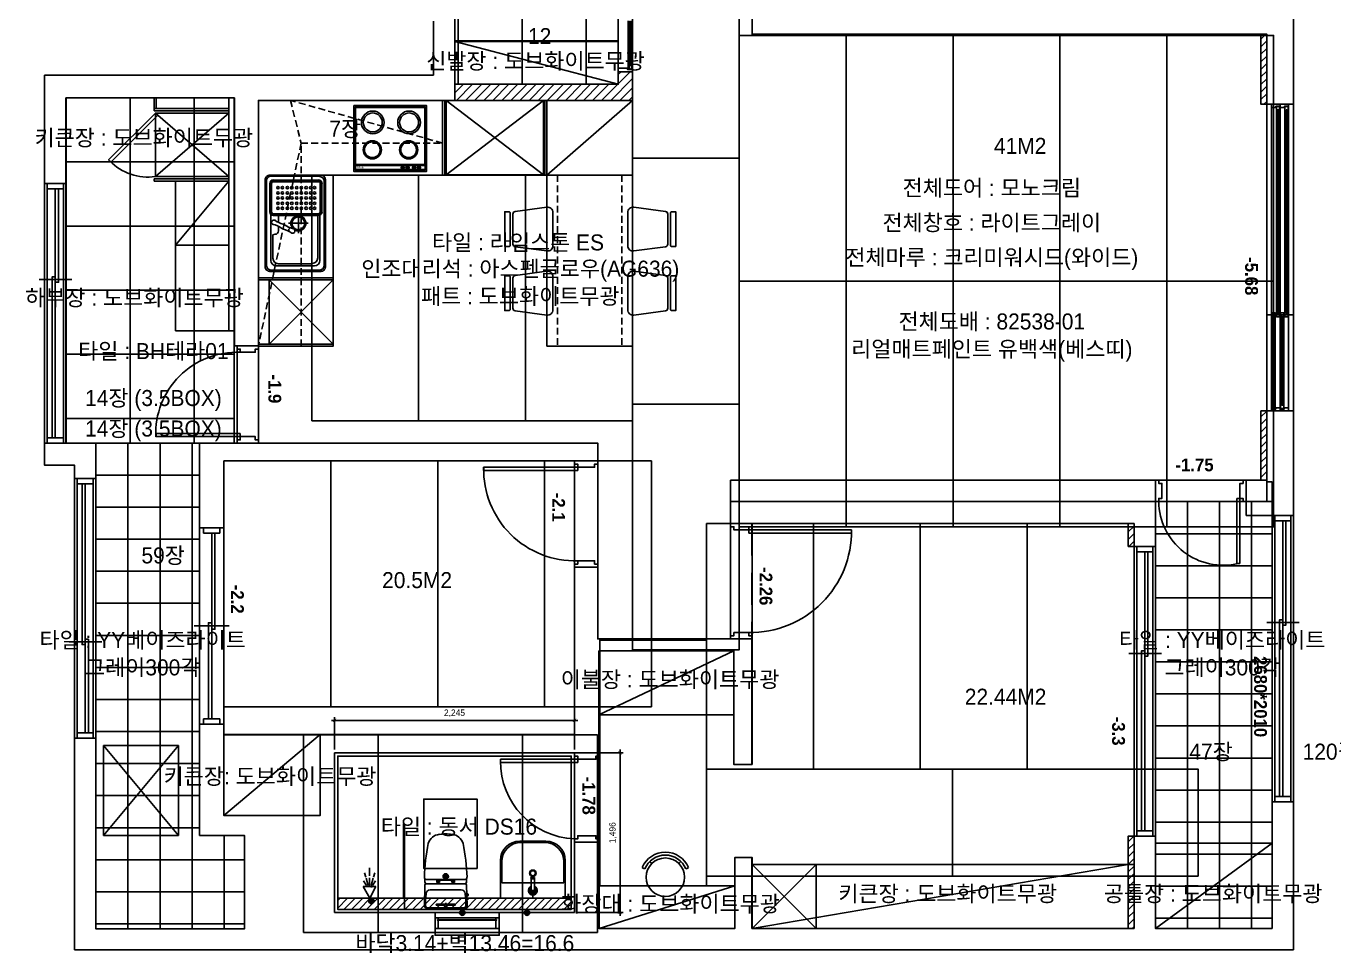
# Model space of a CAD drawing. Header units: millimetres. Extents: x 261942 to 379971, y 117646 to 213875.
# Drawn here: x 316034 to 328270, y 140186 to 148859 of the extents above; entities that cross this region are included whole.
import ezdxf
from ezdxf.enums import TextEntityAlignment as Align

# ---------------------------------------------------------------- set-up
doc = ezdxf.new("R2010")
doc.units = ezdxf.units.MM
doc.header["$LTSCALE"] = 100
doc.header["$PDMODE"] = 3
doc.linetypes.add('HID', pattern=[2.3, 1.5, -0.8])
doc.linetypes.add('HIDDEN', pattern=[9.525, 6.35, -3.175])
doc.layers.get('DEFPOINTS').update_dxf_attribs({"color": 248})
for name, color, linetype in [('0-LINE', 7, 'Continuous'), ('02-WAL', 2, 'Continuous'), ('03-WAL NEW', 3, 'Continuous'), ('04-WIN', 4, 'Continuous'), ('04_FUR', 6, 'Continuous'), ('06-FUR', 6, 'Continuous'), ('07-DIM WAL', 5, 'Continuous'), ('3.기호.계단선', 30, 'Continuous'), ('9.보조선', 5, 'Continuous'), ('BATH', 4, 'Continuous'), ('CO-BATH', 6, 'Continuous'), ('CO-FURB-DN', 9, 'Continuous'), ('FIN', 2, 'Continuous'), ('HL', 6, 'HIDDEN'), ('가구', 5, 'Continuous'), ('도면층4', 4, 'Continuous'), ('도면층5', 5, 'Continuous'), ('도면층8', 8, 'Continuous'), ('욕실설비', 3, 'Continuous')]:
    doc.layers.add(name, color=color, linetype=linetype)
doc.styles.add('DH-TEXT', font='')
doc.styles.add('HY 울릉도 L', font='')
doc.styles.add('넥슨고딕', font='NEXONLv1GothicBold.ttf')
doc.styles.add('코레일둥고', font='Korail_Round_Gothic_Medium.ttf')
doc.styles.get('DH-TEXT').set_extended_font_data('HY울릉도L')
doc.styles.get('HY 울릉도 L').set_extended_font_data('HY울릉도L')
doc.dimstyles.new('30', dxfattribs={"dimscale": 30, "dimtxt": 2, "dimasz": 1, "dimexe": 1, "dimexo": 1, "dimgap": 1, "dimtad": 1, "dimdec": 0, "dimrnd": 0.05, "dimdsep": 46, "dimlunit": 6, "dimtxsty": 'HY 울릉도 L', "dimblk": 'ARCHTICK', "dimcen": 2.5, "dimdle": 1, "dimclrd": 133, "dimclre": 133, "dimclrt": 30, "dimadec": 0, "dimazin": 0, "dimtfac": 1, "dimtdec": 0, "dimtix": 1, "dimtmove": 2, "dimatfit": 3, "dimldrblk": 'ARCHTICK', "dimfxl": 0, "dimlwd": -1, "dimlwe": -1, "dimarcsym": 0})

# ---------------------------------------------------------------- blocks, each defined once
blk = doc.blocks.new('SFFF')
at = {"layer": '03-WAL NEW'}
h = blk.add_hatch(dxfattribs=at)
h.set_pattern_fill('_USER', color=8, scale=50, angle=45, pattern_type=0)
h.set_pattern_definition([(45, (-9.457, -36803), (-35.355339, 35.355339), [])])
h.paths.add_polyline_path([(330972, 148783), (331027, 148783), (331027, 148128), (330972, 148128)])
h.paths.add_polyline_path([(331027, 145258), (330972, 145258), (330972, 144609), (331027, 144609)])
h = blk.add_hatch(dxfattribs=at)
h.set_pattern_fill('_USER', color=8, scale=60, angle=45, pattern_type=0)
h.set_pattern_definition([(45, (183.54, -36458), (-42.426407, 42.426407), [])])
h.paths.add_polyline_path([(323430, 148164), (325091, 148164), (325091, 148432), (324959, 148432), (324959, 148315), (323430, 148315)])
h = blk.add_hatch(dxfattribs=at)
h.set_pattern_fill('_USER', color=8, scale=50, angle=45, pattern_type=0)
h.set_pattern_definition([(45, (0, -36840), (-35.355339, 35.355339), [])])
h.paths.add_polyline_path([(329730, 144204), (329785, 144204), (329785, 143989), (329730, 143989)])
h.paths.add_polyline_path([(329785, 141279), (329730, 141279), (329730, 140414), (329785, 140414)])
h = blk.add_hatch(dxfattribs=at)
h.set_pattern_fill('_USER', color=8, scale=50, angle=45, pattern_type=0)
h.set_pattern_definition([(45, (-1571.457, -18060), (-35.355339, 35.355339), [])])
h.paths.add_polyline_path([(322334, 140592), (322334, 140697), (322959, 140697), (322959, 140592)])
h = blk.add_hatch(dxfattribs=at)
h.set_pattern_fill('_USER', color=8, scale=50, angle=45, pattern_type=0)
h.set_pattern_definition([(45, (-81.457, -18060), (-35.355339, 35.355339), [])])
h.paths.add_polyline_path([(322959, 140592), (322959, 140697), (324519, 140697), (324519, 140592)])
at = {"layer": '0-LINE', "color": 8}
blk.add_line((324958, 149922), (324958, 148432), dxfattribs=at)
at = {"layer": '02-WAL', "color": 8}
for p, q in [((323230, 148401), (323230, 148906)), ((323430, 148906), (323430, 148358)), ((319591, 147387), (319591, 148401)), ((319591, 148401), (323230, 148401)), ((321366, 148188), (319791, 148188)), ((319791, 148188), (319791, 147387)), ((321366, 145867), (321366, 148188)), ((323430, 148164), (321591, 148164)), ((321591, 148164), (321591, 145867)), ((320628, 148046), (321316, 147451)), ((321316, 148046), (320628, 147451)), ((319791, 147387), (319591, 147387)), ((321591, 145867), (321366, 145867)), ((321041, 144957), (320071, 144957)), ((324549, 142228), (324549, 143795)), ((324549, 143795), (324767, 143795)), ((324767, 143795), (324767, 143124)), ((324767, 143124), (326210, 143124)), ((326210, 143124), (326210, 141949)), ((326040, 143014), (324779, 143014)), ((324779, 143014), (324779, 142058)), ((326040, 141949), (326040, 143014)), ((321041, 141285), (321041, 142325)), ((321041, 142325), (321269, 142325)), ((321269, 142325), (321269, 141470)), ((319871, 140214), (319871, 142196)), ((319871, 142196), (320071, 142196)), ((320071, 142196), (320071, 140410)), ((322169, 141470), (322169, 142228)), ((322169, 142228), (324549, 142228)), ((324549, 142058), (322304, 142058)), ((322304, 142058), (322304, 140562)), ((324779, 142058), (324549, 142058)), ((324549, 142058), (324549, 142058)), ((326210, 141949), (326040, 141949)), ((331076, 141598), (331276, 141598)), ((331076, 140414), (331076, 141598)), ((331276, 141598), (331276, 140214)), ((321269, 141470), (322169, 141470)), ((321461, 141285), (321041, 141285)), ((321461, 140410), (321461, 141285)), ((324549, 140562), (324549, 141222)), ((324549, 141222), (324779, 141222)), ((324779, 141222), (324779, 140414)), ((329785, 140414), (329785, 141279)), ((329785, 141279), (329985, 141279)), ((329985, 141279), (329985, 140414)), ((326050, 140414), (326050, 141079)), ((326050, 141079), (326210, 141079)), ((326210, 141079), (326210, 140414)), ((324779, 140603), (324779, 140411)), ((322304, 140562), (323244, 140562)), ((323244, 140562), (323244, 140350)), ((323844, 140350), (323844, 140562)), ((323844, 140562), (324549, 140562)), ((320071, 140410), (321461, 140410)), ((324779, 140414), (326050, 140414)), ((326210, 140414), (329785, 140414)), ((329985, 140414), (331076, 140414)), ((331276, 140214), (319871, 140214))]:
    blk.add_line(p, q, dxfattribs=at)
for points in [[(326211, 148950), (331276, 148950), (331276, 148128), (331027, 148128), (331027, 148783), (326211, 148783), (326211, 148950)], [(321316, 147409), (320816, 147409), (320816, 146809), (321316, 146809), (321316, 147409), (320816, 146809)], [(331027, 145258), (331027, 144409), (331076, 144409), (331076, 144278), (331276, 144278), (331276, 145258), (331027, 145258)], [(319871, 144626), (320071, 144626), (320071, 144957), (319591, 144957), (319591, 144750), (319871, 144750), (319871, 144626)], [(324767, 144790), (321269, 144790), (321269, 144165), (321041, 144165), (321041, 144957), (324767, 144957), (324767, 144790)]]:
    blk.add_lwpolyline(points, dxfattribs=at)
for points in [[(320616, 148088), (320636, 148088), (320636, 148188), (320616, 148188)], [(321366, 148188), (321316, 148188), (321316, 146009), (321366, 146009)], [(321316, 148088), (321316, 148068), (320616, 148068), (320616, 148088)], [(320211, 147587), (320649, 148025), (320628, 148046), (320190, 147608)], [(320628, 148046), (320628, 147451), (321316, 147451), (321316, 148046)], [(320616, 147429), (320616, 147409), (321316, 147409), (321316, 147429)], [(320816, 146009), (321316, 146009), (321316, 146809), (320816, 146809)], [(329985, 144409), (326010, 144409), (326010, 144204), (329785, 144204), (329785, 143989), (329985, 143989)]]:
    blk.add_lwpolyline(points, close=True, dxfattribs=at)
blk.add_arc((320559, 147945), 499, 224.1388, 277.9489, dxfattribs=at)
at = {"layer": '03-WAL NEW', "color": 8}
blk.add_line((324659, 148315), (324659, 149922), dxfattribs=at)
for points in [[(330972, 148783), (331027, 148783), (331027, 148128), (330972, 148128)], [(331027, 145258), (330972, 145258), (330972, 144609), (331027, 144609)], [(330835, 144278), (331076, 144278), (331076, 144593), (331027, 144593), (331027, 144609), (330972, 144609), (330835, 144609)], [(329730, 144204), (329785, 144204), (329785, 143989), (329730, 143989)], [(329785, 141279), (329730, 141279), (329730, 140414), (329785, 140414)]]:
    blk.add_lwpolyline(points, close=True, dxfattribs=at)
for points in [[(323430, 148164), (325091, 148164), (325091, 148432), (324959, 148432), (324959, 148315), (323430, 148315), (323430, 148164)], [(326010, 144409), (326010, 144609), (329985, 144609), (329985, 144249)], [(322334, 140592), (322334, 140697), (322959, 140697), (322959, 140592), (322334, 140592)], [(322959, 140592), (322959, 140697), (324519, 140697), (324519, 140592), (322959, 140592)]]:
    blk.add_lwpolyline(points, dxfattribs=at)
at = {"layer": '04-WIN', "color": 8}
for p, q in [((331071, 145275), (331071, 148098)), ((331116, 146175), (331116, 148069)), ((331146, 146175), (331146, 148069)), ((331151, 145288), (331151, 148110)), ((331151, 145275), (331151, 148098)), ((331196, 146175), (331196, 148069)), ((331226, 146175), (331226, 148069)), ((331231, 145288), (331231, 148110)), ((319616, 147337), (319616, 145007)), ((319766, 147337), (319766, 145007)), ((319541, 146487), (319846, 146487)), ((331035, 146158), (331192, 146158)), ((331076, 145317), (331076, 146140)), ((331106, 145317), (331106, 146140)), ((331115, 146158), (331272, 146158)), ((331156, 145317), (331156, 146140)), ((331186, 145317), (331186, 146140)), ((331112, 145288), (331110, 145288)), ((331192, 145288), (331190, 145288)), ((321421, 145017), (320630, 145017)), ((324579, 144730), (323698, 144730)), ((319896, 144576), (319896, 142246)), ((320046, 144576), (320046, 142246)), ((330775, 144439), (330775, 143830)), ((326180, 144144), (327140, 144144)), ((331101, 144228), (331101, 141648)), ((331251, 144228), (331251, 141648)), ((321039, 144115), (321039, 142375)), ((321269, 144125), (321269, 142365)), ((329810, 143939), (329810, 141329)), ((329960, 143939), (329960, 141329)), ((320989, 143245), (321319, 143245)), ((331026, 143278), (331331, 143278)), ((319821, 143096), (320126, 143096)), ((329735, 142989), (330040, 142989)), ((324579, 141998), (323857, 141998)), ((323857, 141998), (323857, 141968)), ((323274, 140513), (323274, 140499)), ((323274, 140513), (323814, 140513)), ((323274, 140458), (323274, 140489)), ((323244, 140422), (323244, 140413)), ((323274, 140413), (323814, 140413))]:
    blk.add_line(p, q, dxfattribs=at)
for points in [[(331027, 148128), (331276, 148128), (331276, 145258), (331027, 145258)], [(331136, 148069), (331146, 148069), (331146, 148107), (331116, 148107), (331116, 148069), (331126, 148069), (331128, 148075), (331135, 148075)], [(331133, 148073), (331133, 146172), (331129, 146172), (331129, 148073)], [(331216, 148069), (331226, 148069), (331226, 148107), (331196, 148107), (331196, 148069), (331206, 148069), (331208, 148075), (331215, 148075)], [(331213, 148073), (331213, 146172), (331209, 146172), (331209, 148073)], [(319791, 147387), (319591, 147387), (319591, 144957), (319791, 144957)], [(319766, 147387), (319766, 147337), (319616, 147337), (319616, 147387)], [(319691, 146512), (319691, 145007), (319661, 145007), (319661, 146512)], [(331094, 146146), (331096, 146140), (331106, 146140), (331106, 146175), (331076, 146175), (331076, 146140), (331086, 146140), (331088, 146146)], [(331126, 146175), (331116, 146175), (331116, 146140), (331146, 146140), (331146, 146175), (331136, 146175), (331135, 146170), (331128, 146170)], [(331174, 146146), (331176, 146140), (331186, 146140), (331186, 146175), (331156, 146175), (331156, 146140), (331166, 146140), (331168, 146146)], [(331206, 146175), (331196, 146175), (331196, 146140), (331226, 146140), (331226, 146175), (331216, 146175), (331215, 146170), (331208, 146170)], [(331086, 145317), (331076, 145317), (331076, 145279), (331106, 145279), (331106, 145317), (331096, 145317), (331094, 145311), (331088, 145311)], [(331166, 145317), (331156, 145317), (331156, 145279), (331186, 145279), (331186, 145317), (331176, 145317), (331174, 145311), (331168, 145311)], [(319766, 144957), (319766, 145007), (319616, 145007), (319616, 144957)], [(320071, 144626), (319871, 144626), (319871, 142196), (320071, 142196)], [(320046, 144626), (320046, 144576), (319896, 144576), (319896, 144626)], [(319971, 144576), (319971, 143071), (319941, 143071), (319941, 144576)], [(331276, 144278), (331076, 144278), (331076, 141598), (331276, 141598)], [(331251, 144278), (331251, 144228), (331101, 144228), (331101, 144278)], [(321039, 144165), (321269, 144165), (321269, 142325), (321039, 142325)], [(329785, 143989), (329985, 143989), (329985, 141279), (329785, 141279)], [(329960, 143989), (329960, 143939), (329810, 143939), (329810, 143989)], [(331176, 143303), (331176, 141648), (331146, 141648), (331146, 143303)], [(329885, 143014), (329885, 141329), (329855, 141329), (329855, 143014)], [(320046, 142196), (320046, 142246), (319896, 142246), (319896, 142196)], [(331251, 141598), (331251, 141648), (331101, 141648), (331101, 141598)], [(329960, 141279), (329960, 141329), (329810, 141329), (329810, 141279)], [(323244, 140562), (323844, 140562), (323844, 140350), (323244, 140350)]]:
    blk.add_lwpolyline(points, close=True, dxfattribs=at)
for points in [[(331080, 148128), (331071, 148128), (331071, 148098), (331112, 148098), (331112, 148110), (331151, 148110), (331151, 148128), (331142, 148128)], [(331126, 148069), (331127, 148066), (331128, 148066), (331129, 148065)], [(331137, 148069), (331136, 148066), (331135, 148066), (331133, 148065)], [(331160, 148128), (331151, 148128), (331151, 148098), (331192, 148098), (331192, 148110), (331231, 148110), (331231, 148128), (331222, 148128)], [(331206, 148069), (331207, 148066), (331208, 148066), (331209, 148065)], [(331217, 148069), (331216, 148066), (331215, 148066), (331213, 148065)], [(319721, 147337), (319721, 146462), (319691, 146462), (319691, 147337)], [(331085, 146140), (331087, 146138), (331088, 146137), (331089, 146137)], [(331089, 146144), (331089, 145314), (331093, 145314), (331093, 146144), (331089, 146144), (331093, 146144)], [(331097, 146140), (331096, 146138), (331095, 146137), (331093, 146137)], [(331126, 146175), (331127, 146178), (331128, 146179), (331129, 146179)], [(331137, 146175), (331136, 146178), (331135, 146179), (331133, 146179)], [(331165, 146140), (331167, 146138), (331168, 146137), (331169, 146137)], [(331169, 146144), (331169, 145314), (331173, 145314), (331173, 146144), (331169, 146144), (331173, 146144)], [(331177, 146140), (331176, 146138), (331175, 146137), (331173, 146137)], [(331206, 146175), (331207, 146178), (331208, 146179), (331209, 146179)], [(331217, 146175), (331216, 146178), (331215, 146179), (331213, 146179)], [(331142, 145258), (331151, 145258), (331151, 145288), (331110, 145288), (331110, 145275), (331071, 145275), (331071, 145258), (331080, 145258)], [(331085, 145317), (331087, 145320), (331088, 145320), (331089, 145321)], [(331097, 145317), (331096, 145320), (331095, 145320), (331093, 145321)], [(331222, 145258), (331231, 145258), (331231, 145288), (331190, 145288), (331190, 145275), (331151, 145275), (331151, 145258), (331160, 145258)], [(331165, 145317), (331167, 145320), (331168, 145320), (331169, 145321)], [(331177, 145317), (331176, 145320), (331175, 145320), (331173, 145321)], [(321129, 144165), (321079, 144165), (321079, 144115), (321229, 144115), (321229, 144165)], [(331206, 144228), (331206, 143253), (331176, 143253), (331176, 144228)], [(321184, 144115), (321184, 143215), (321154, 143215), (321154, 144115)], [(329915, 143939), (329915, 142964), (329885, 142964), (329885, 143939)], [(321154, 142375), (321154, 143275), (321124, 143275), (321124, 142375)], [(320001, 142246), (320001, 143121), (319971, 143121), (319971, 142246)], [(321104, 142325), (321079, 142325), (321079, 142375), (321229, 142375), (321229, 142325)], [(323244, 140504), (323244, 140513), (323274, 140513), (323274, 140499), (323268, 140497), (323268, 140491), (323274, 140489), (323274, 140413), (323244, 140413)], [(323817, 140496), (323270, 140496), (323270, 140492), (323817, 140492), (323817, 140496), (323817, 140492)], [(323274, 140500), (323276, 140499), (323277, 140498), (323277, 140496)], [(323274, 140488), (323276, 140490), (323277, 140491), (323277, 140492)], [(323814, 140500), (323811, 140499), (323810, 140498), (323810, 140496)], [(323814, 140488), (323811, 140490), (323810, 140491), (323810, 140492)], [(323844, 140422), (323844, 140413), (323814, 140413), (323814, 140489), (323819, 140491), (323819, 140497), (323814, 140499), (323814, 140513), (323844, 140513), (323844, 140504)]]:
    blk.add_lwpolyline(points, dxfattribs=at)
at = {"layer": '04_FUR', "color": 8}
for points in [[(323335, 148164), (323315, 148164), (323315, 147464), (323335, 147464)], [(324271, 148164), (324291, 148164), (324291, 147464), (324271, 147464)]]:
    blk.add_lwpolyline(points, close=True, dxfattribs=at)
at = {"layer": '06-FUR', "color": 8}
for p, q in [((323347, 147467), (324259, 148164)), ((323347, 148164), (324259, 147467)), ((324291, 147464), (325091, 148164)), ((324291, 147464), (325091, 147464)), ((321591, 146504), (322291, 146504)), ((321591, 146484), (322291, 146484)), ((321691, 145884), (322291, 146484)), ((321691, 146484), (322291, 145884)), ((321591, 145884), (322291, 145884)), ((326039, 143014), (324778, 142414)), ((320142, 142125), (320842, 141285)), ((320142, 141285), (320842, 142125)), ((329985, 140414), (331076, 141214)), ((329730, 141014), (326210, 140414)), ((326210, 140414), (326810, 141014)), ((326210, 141014), (326810, 140414)), ((324779, 140414), (326050, 140814))]:
    blk.add_line(p, q, dxfattribs=at)
at = {"layer": '06-FUR', "color": 8, "linetype": 'HIDDEN', "ltscale": 0.1}
for p, q in [((324391, 147464), (324391, 145864)), ((324991, 147464), (324991, 145864))]:
    blk.add_line(p, q, dxfattribs=at)
at = {"layer": '06-FUR', "color": 8}
for points in [[(324959, 148315), (324959, 148715), (323430, 148715), (323430, 148315), (324959, 148315), (323430, 148715)], [(321591, 145864), (321591, 148164), (325091, 148164), (325091, 145864), (324291, 145864), (324291, 147464), (322291, 147464), (322291, 145864), (321591, 145864)], [(321269, 141470), (322169, 142228), (321269, 142228), (321269, 141470), (322169, 141470), (322169, 142228)]]:
    blk.add_lwpolyline(points, dxfattribs=at)
at = {"layer": '06-FUR', "color": 8, "linetype": 'HIDDEN', "ltscale": 0.1}
blk.add_lwpolyline([(321991, 145864), (321991, 147764), (323315, 147764), (321891, 148164), (321991, 147764), (321591, 145864)], dxfattribs=at)
at = {"layer": '06-FUR', "color": 8}
for points in [[(323347, 148164), (323347, 147467), (324259, 147467), (324259, 148164)], [(321691, 145884), (322291, 145884), (322291, 146484), (321691, 146484)], [(324778, 143014), (326039, 143014), (326039, 142414), (324778, 142414)], [(320842, 142125), (320142, 142125), (320142, 141285), (320842, 141285)], [(329985, 141214), (331076, 141214), (331076, 140414), (329985, 140414)], [(326210, 140414), (329730, 140414), (329730, 141014), (326210, 141014)], [(326210, 140414), (326810, 140414), (326810, 141014), (326210, 141014)], [(326050, 140814), (324779, 140814), (324779, 140414), (326050, 140414)]]:
    blk.add_lwpolyline(points, close=True, dxfattribs=at)
for points in [[(323947, 146810, -0.414214), (323935, 146797), (323897, 146797), (323897, 147122), (323935, 147122, -0.414214), (323947, 147110)], [(323994, 147125, 0.375902), (323972, 147100), (323972, 146819, 0.375902), (323994, 146794), (324290, 146755, 0.453592), (324347, 146804), (324347, 147115, 0.453592), (324290, 147165)], [(325400, 147125, -0.375902), (325422, 147100), (325422, 146819, -0.375902), (325400, 146794), (325104, 146755, -0.453592), (325047, 146804), (325047, 147115, -0.453592), (325104, 147165)], [(325447, 146810, 0.414214), (325460, 146797), (325497, 146797), (325497, 147122), (325460, 147122, 0.414214), (325447, 147110)], [(323947, 146210, -0.414214), (323935, 146197), (323897, 146197), (323897, 146522), (323935, 146522, -0.414214), (323947, 146510)], [(323994, 146525, 0.375902), (323972, 146500), (323972, 146219, 0.375902), (323994, 146194), (324290, 146155, 0.453592), (324347, 146204), (324347, 146515, 0.453592), (324290, 146565)], [(325400, 146525, -0.375902), (325422, 146500), (325422, 146219, -0.375902), (325400, 146194), (325104, 146155, -0.453592), (325047, 146204), (325047, 146515, -0.453592), (325104, 146565)], [(325447, 146210, 0.414214), (325460, 146197), (325497, 146197), (325497, 146522), (325460, 146522, 0.414214), (325447, 146510)]]:
    blk.add_lwpolyline(points, format="xyb", close=True, dxfattribs=at)
at = {"layer": '07-DIM WAL', "color": 8}
blk.add_lwpolyline([(322959, 140697), (322959, 141392), (322949, 141392), (322949, 140697), (322959, 140697)], dxfattribs=at)
blk.add_arc((330619, 144417), 604, 180.8119, 283.4807, dxfattribs=at)
at = {"layer": '9.보조선', "color": 8}
blk.add_lwpolyline([(324519, 140592), (322334, 140592), (322334, 142028), (324519, 142028)], close=True, dxfattribs=at)
at = {"layer": 'BATH', "color": 8}
for p, q in [((322632, 140908), (322632, 140983)), ((322603, 140816), (322576, 140859)), ((322595, 140894), (322583, 140934)), ((322617, 140815), (322599, 140884)), ((322632, 140812), (322632, 140887)), ((322647, 140815), (322664, 140884)), ((322660, 140816), (322687, 140859)), ((322669, 140894), (322681, 140934)), ((322571, 140807), (322634, 140697)), ((322690, 140807), (322571, 140807)), ((322634, 140697), (322690, 140807))]:
    blk.add_line(p, q, dxfattribs=at)
at = {"layer": 'CO-BATH', "color": 8}
for p, q in [((324036, 141231), (324282, 141231)), ((324048, 141219), (324270, 141219)), ((323856, 140697), (323856, 141051)), ((323868, 140841), (323868, 141039)), ((324450, 141039), (324450, 140841)), ((324462, 141051), (324462, 140697)), ((324450, 140841), (323868, 140841)), ((324141, 140890), (324176, 140890)), ((324141, 140884), (324141, 140890)), ((324141, 140884), (324176, 140884)), ((324142, 140878), (324142, 140884)), ((324142, 140878), (324175, 140878)), ((324144, 140769), (324144, 140878)), ((324174, 140769), (324174, 140878)), ((324175, 140878), (324175, 140884)), ((324176, 140884), (324176, 140890)), ((324462, 140697), (323856, 140697))]:
    blk.add_line(p, q, dxfattribs=at)
for radius in [30, 24]:
    blk.add_circle((324159, 140931), radius, dxfattribs=at)
for centre, radius, start, end in [((324036, 141051), 180, 90, 180), ((324048, 141039), 180, 90, 180), ((324270, 141039), 180, 0, 90), ((324282, 141051), 180, 0, 90), ((324159, 140769), 42, 110.9249, 69.0752), ((324159, 140769), 36, 114.6243, 65.3757), ((324159, 140769), 30, 120, 60), ((324159, 140769), 21.6, 133.983, 46.0171), ((324159, 140769), 15, 180, 0)]:
    blk.add_arc(centre, radius, start, end, dxfattribs=at)
at = {"layer": 'CO-FURB-DN', "color": 8}
for p, q in [((322496, 148103), (322496, 147512)), ((322813, 148103), (322496, 148103)), ((322500, 148097), (322500, 147564)), ((322810, 148097), (322500, 148097)), ((323153, 148103), (322799, 148103)), ((323150, 148097), (322799, 148097)), ((323150, 147564), (323150, 148097)), ((323153, 147512), (323153, 148103)), ((322157, 147454), (321707, 147454)), ((322496, 147559), (322813, 147559)), ((322496, 147512), (322813, 147512)), ((322499, 147555), (322499, 147516)), ((322811, 147555), (322499, 147555)), ((322499, 147516), (322811, 147516)), ((322500, 147564), (322810, 147564)), ((322799, 147564), (323150, 147564)), ((322799, 147559), (323153, 147559)), ((323151, 147555), (322799, 147555)), ((322799, 147516), (323151, 147516)), ((322799, 147512), (323153, 147512)), ((322939, 147548), (322939, 147526)), ((322943, 147548), (322943, 147526)), ((322985, 147548), (322985, 147526)), ((322989, 147548), (322989, 147526)), ((323045, 147548), (323045, 147526)), ((323049, 147548), (323049, 147526)), ((323091, 147548), (323091, 147526)), ((323095, 147548), (323095, 147526)), ((323151, 147516), (323151, 147555)), ((321666, 147413), (321666, 146625)), ((321697, 147387), (321697, 147119)), ((321708, 147387), (321708, 147119)), ((321714, 147387), (321714, 147119)), ((322154, 147419), (321730, 147419)), ((322154, 147408), (321730, 147408)), ((322154, 147403), (321730, 147403)), ((322170, 147119), (322170, 147387)), ((322175, 147119), (322175, 147387)), ((322186, 147119), (322186, 147387)), ((322208, 146625), (322208, 147403)), ((321707, 147096), (321707, 146666)), ((321730, 147103), (322154, 147103)), ((321730, 147097), (322154, 147097)), ((321730, 147086), (322154, 147086)), ((321778, 147021), (321778, 147086)), ((321966, 147109), (321966, 146923)), ((322146, 146687), (322146, 147086)), ((322167, 146666), (322167, 147089)), ((321778, 146942), (321778, 146986)), ((321873, 147016), (322058, 147016)), ((321727, 146907), (321748, 146912)), ((321727, 146907), (321727, 146687)), ((321758, 146615), (322116, 146615)), ((321778, 146636), (322095, 146636)), ((321717, 146574), (322157, 146574))]:
    blk.add_line(p, q, dxfattribs=at)
blk.add_lwpolyline([(322484, 148115), (323165, 148115), (323165, 147500), (322484, 147500)], close=True, dxfattribs=at)
blk.add_lwpolyline([(322218, 146607), (322218, 147421, 0.414214), (322175, 147464), (321699, 147464, 0.414214), (321655, 147421), (321655, 146607, 0.414214), (321699, 146564), (322175, 146564, 0.414214)], format="xyb", close=True, dxfattribs=at)
for centre, radius in [((322661, 147958), 106), ((323001, 147958), 106), ((322661, 147958), 88.5), ((323001, 147958), 88.5), ((322657, 147702), 85.1), ((322657, 147702), 73.2), ((322997, 147702), 85.1), ((322997, 147702), 73.2), ((322941, 147537), 14.8), ((322941, 147537), 11.2), ((322987, 147537), 14.8), ((322987, 147537), 11.2), ((323047, 147537), 14.8), ((323047, 147537), 11.2), ((323093, 147537), 14.8), ((323093, 147537), 11.2), ((321774, 147347), 11.5), ((321816, 147347), 11.5), ((321862, 147347), 11.5), ((321904, 147347), 11.5), ((321950, 147347), 11.5), ((321993, 147347), 11.5), ((322038, 147347), 11.5), ((322081, 147347), 11.5), ((322117, 147347), 11.5), ((321774, 147298), 11.5), ((321774, 147251), 11.5), ((321774, 147201), 11.5), ((321816, 147298), 11.5), ((321816, 147251), 11.5), ((321816, 147201), 11.5), ((321862, 147298), 11.5), ((321862, 147251), 11.5), ((321862, 147201), 11.5), ((321904, 147298), 11.5), ((321904, 147251), 11.5), ((321904, 147201), 11.5), ((321950, 147298), 11.5), ((321950, 147251), 11.5), ((321950, 147201), 11.5), ((321993, 147298), 11.5), ((321993, 147251), 11.5), ((321993, 147201), 11.5), ((322038, 147298), 11.5), ((322038, 147251), 11.5), ((322038, 147201), 11.5), ((322081, 147298), 11.5), ((322081, 147251), 11.5), ((322081, 147201), 11.5), ((322117, 147298), 11.5), ((322117, 147251), 11.5), ((322117, 147201), 11.5), ((321774, 147155), 11.5), ((321816, 147155), 11.5), ((321862, 147155), 11.5), ((321904, 147155), 11.5), ((321965, 147014), 70.6), ((321950, 147155), 11.5), ((321993, 147155), 11.5), ((322038, 147155), 11.5), ((322081, 147155), 11.5), ((322117, 147155), 11.5), ((321965, 147014), 60.4)]:
    blk.add_circle(centre, radius, dxfattribs=at)
for centre, radius, start, end in [((321707, 147413), 40.9, 90, 180), ((322157, 147403), 51.1, 0, 90), ((321730, 147387), 32.3, 90, 180), ((321730, 147387), 21.5, 90, 180), ((321730, 147387), 16.1, 90, 180), ((322154, 147387), 32.3, 0, 90), ((322154, 147387), 21.5, 0, 90), ((322154, 147387), 16.1, 0, 90), ((321730, 147119), 32.3, 180, 270), ((321730, 147119), 21.5, 180, 270), ((321730, 147119), 16.1, 180, 270), ((321748, 147086), 30.7, 0, 1.7483), ((322154, 147119), 32.3, 270, 0), ((322154, 147119), 21.5, 270, 0), ((322154, 147119), 16.1, 270, 0), ((321736, 147023), 21.5, 40.6945, 270.7549), ((321690, 146808), 199, 53.5863, 79.4447), ((321868, 147199), 199, 231.4118, 256.8606), ((321840, 147011), 53.8, 233.5863, 253.4491), ((321810, 146953), 53.8, 53.6787, 76.8606), ((321742, 146681), 291, 55.9944, 73.4491), ((321960, 147157), 199, 233.6787, 255.202), ((321896, 146950), 21.5, 106.6147, 211.8543), ((321912, 146943), 21.5, 251.8768, 95.5388), ((321748, 146942), 30.7, 270, 0), ((321717, 146625), 51.1, 180, 270), ((321758, 146666), 51.1, 180, 270), ((321778, 146687), 51.1, 180, 270), ((322095, 146690), 51.1, 270, 0), ((322116, 146666), 51.1, 270, 0), ((322157, 146625), 51.1, 270, 0)]:
    blk.add_arc(centre, radius, start, end, dxfattribs=at)
at = {"layer": 'FIN', "color": 8}
for p, q in [((323344, 140873), (323164, 140873)), ((323344, 140873), (323523, 140873)), ((323163, 140833), (323344, 140833)), ((323198, 140776), (323344, 140776)), ((323524, 140833), (323344, 140833)), ((323489, 140776), (323344, 140776)), ((323336, 140608), (323171, 140608)), ((323352, 140608), (323516, 140608)), ((323499, 140607), (323487, 140607)), ((323499, 140607), (323512, 140607))]:
    blk.add_line(p, q, dxfattribs=at)
for points in [[(323163, 140833, -0.371724), (323149, 140848, -0.003515), (323150, 140879, -0.320541)], [(323524, 140833, 0.371724), (323538, 140848, 0.003515), (323538, 140879, 0.320541)], [(323171, 140608), (323159, 140608, -0.421209), (323144, 140624), (323148, 140819, -0.001659)], [(323516, 140608), (323529, 140608, 0.421209), (323544, 140624), (323539, 140819, 0.001659)]]:
    blk.add_lwpolyline(points, format="xyb", dxfattribs=at)
for centre, radius, start, end in [((325348, 140804), 2206, 169.3919, 177.6667), ((323299, 141170), 126, 96.5759, 161.7036), ((323344, 140893), 406, 90, 98.3007), ((323344, 140893), 406, 81.6993, 90), ((323388, 141170), 126, 18.2964, 83.4241), ((321339, 140804), 2206, 2.3333, 10.6081), ((323164, 140893), 20, 177.6667, 270), ((323523, 140893), 20, 270, 2.3333), ((323163, 140818), 15, 90, 178.6349), ((324155, 140636), 1000, 174.0563, 180.6884), ((323200, 140736), 40, 92.4871, 174.0563), ((323487, 140736), 40, 5.9437, 87.5129), ((323524, 140818), 15, 1.3651, 90), ((322532, 140636), 1000, 359.3116, 5.9437), ((323171, 140624), 16, 180.6884, 270), ((323487, 140592), 15, 90, 180), ((323512, 140592), 15, 0, 90), ((323516, 140624), 16, 270, 359.3116)]:
    blk.add_arc(centre, radius, start, end, dxfattribs=at)
at = {"layer": 'HL', "color": 8, "linetype": 'Continuous'}
for p, q in [((323344, 140866), (323297, 140866)), ((323344, 140866), (323390, 140866)), ((323549, 140738), (323541, 140738)), ((323549, 140718), (323541, 140718)), ((323553, 140722), (323553, 140734)), ((323336, 140640), (323257, 140640)), ((323335, 140633), (323257, 140633)), ((323320, 140602), (323320, 140592)), ((323368, 140602), (323320, 140602)), ((323337, 140607), (323331, 140602)), ((323338, 140648), (323332, 140614)), ((323332, 140614), (323337, 140607)), ((323355, 140614), (323332, 140614)), ((323351, 140607), (323337, 140607)), ((323350, 140648), (323338, 140648)), ((323350, 140648), (323355, 140614)), ((323430, 140640), (323351, 140640)), ((323355, 140614), (323351, 140607)), ((323351, 140607), (323356, 140602)), ((323430, 140633), (323352, 140633)), ((323368, 140602), (323368, 140592))]:
    blk.add_line(p, q, dxfattribs=at)
for points in [[(323261, 140873), (323261, 140848, 0.414214), (323265, 140844), (323282, 140844, 0.414214), (323286, 140848), (323286, 140864), (323286, 140873)], [(323286, 140864), (323295, 140864, 0.414214), (323297, 140866), (323297, 140873)], [(323402, 140864), (323392, 140864, -0.414214), (323390, 140866), (323390, 140873)], [(323426, 140873), (323426, 140848, -0.414214), (323422, 140844), (323406, 140844, -0.414214), (323402, 140848), (323402, 140864), (323402, 140873)]]:
    blk.add_lwpolyline(points, format="xyb", dxfattribs=at)
for centre in [(323274, 140858), (323414, 140858)]:
    blk.add_circle(centre, 8, dxfattribs=at)
for centre, radius, start, end in [((323549, 140734), 4, 0, 90), ((323549, 140722), 4, 270, 0), ((323257, 140636), 3.5, 90, 270), ((323430, 140636), 3.5, 270, 90)]:
    blk.add_arc(centre, radius, start, end, dxfattribs=at)
at = {"layer": '가구', "color": 8}
for p, q in [((325182, 140983), (325207, 140973)), ((325252, 141040), (325271, 141021)), ((325271, 141021), (325252, 141040)), ((325545, 141040), (325526, 141021)), ((325545, 141040), (325526, 141021)), ((325590, 140973), (325615, 140983))]:
    blk.add_line(p, q, dxfattribs=at)
blk.add_circle((325399, 140894), 180, dxfattribs=at)
for radius in [234, 207]:
    blk.add_arc((325399, 140894), radius, 22.5, 157.5, dxfattribs=at)
at = {"layer": '도면층4', "color": 8}
for p, q in [((321391, 144957), (321391, 145867)), ((321591, 145867), (321591, 144957)), ((321421, 145047), (320630, 145047)), ((320630, 145017), (320630, 145047)), ((321421, 145017), (320630, 145017)), ((321421, 145017), (321421, 145047)), ((324549, 144790), (324549, 143795)), ((324767, 143795), (324767, 144790)), ((324579, 144730), (323698, 144730)), ((323698, 144730), (323698, 144700)), ((324579, 144700), (323699, 144700)), ((324579, 144730), (324579, 144700)), ((329985, 144609), (330835, 144609)), ((330835, 144409), (329985, 144409)), ((330745, 144439), (330745, 143830)), ((330775, 144439), (330745, 144439)), ((330775, 144439), (330775, 143830)), ((326010, 143124), (326010, 144204)), ((326180, 144144), (327140, 144144)), ((326180, 144144), (326180, 144114)), ((326210, 144204), (326210, 143124)), ((327140, 144144), (327140, 144114)), ((326180, 144114), (327140, 144114)), ((330775, 143830), (330745, 143830)), ((324579, 141998), (323857, 141998)), ((324579, 141968), (323857, 141968)), ((324549, 142058), (324549, 141222)), ((324579, 141998), (324579, 141968)), ((324779, 141222), (324779, 142058))]:
    blk.add_line(p, q, dxfattribs=at)
for points in [[(321391, 145867), (321391, 145837), (321421, 145837), (321421, 145807), (321561, 145807), (321561, 145837), (321591, 145837), (321591, 145867), (321391, 145867)], [(321391, 144957), (321391, 144987), (321421, 144987), (321421, 145017), (321561, 145017), (321561, 144987), (321591, 144987), (321591, 144957), (321391, 144957)], [(324549, 144790), (324549, 144760), (324579, 144760), (324579, 144730), (324737, 144730), (324737, 144760), (324767, 144760), (324767, 144790), (324549, 144790)], [(329985, 144409), (330015, 144409), (330015, 144439), (330045, 144439), (330045, 144579), (330015, 144579), (330015, 144609), (329985, 144609), (329985, 144409)], [(330835, 144409), (330805, 144409), (330805, 144439), (330775, 144439), (330775, 144579), (330805, 144579), (330805, 144609), (330835, 144609), (330835, 144409)], [(326210, 144204), (326210, 144174), (326180, 144174), (326180, 144144), (326040, 144144), (326040, 144174), (326010, 144174), (326010, 144204), (326210, 144204)], [(324549, 143795), (324549, 143825), (324579, 143825), (324579, 143855), (324737, 143855), (324737, 143825), (324767, 143825), (324767, 143795), (324549, 143795)], [(326210, 143124), (326210, 143154), (326180, 143154), (326180, 143184), (326040, 143184), (326040, 143154), (326010, 143154), (326010, 143124), (326210, 143124)], [(324549, 142058), (324549, 142028), (324579, 142028), (324579, 141998), (324749, 141998), (324749, 142028), (324779, 142028), (324779, 142058), (324549, 142058)], [(324549, 141222), (324549, 141252), (324579, 141252), (324579, 141282), (324749, 141282), (324749, 141252), (324779, 141252), (324779, 141222), (324549, 141222)]]:
    blk.add_lwpolyline(points, dxfattribs=at)
at = {"layer": '도면층5', "color": 8}
for centre, radius, start, end in [((321392, 145045), 762, 87.8385, 182.1212), ((324553, 144709), 854, 178.5875, 271.739), ((326195, 144129), 945, 269.0575, 0.9094), ((324581, 141975), 724, 179.4066, 267.4168)]:
    blk.add_arc(centre, radius, start, end, dxfattribs=at)
at = {"layer": '도면층8', "color": 8}
for p, q in [((324958, 148467), (324958, 149902)), ((325091, 148452), (325091, 149887)), ((325050, 148501), (325050, 148908)), ((325085, 148501), (325085, 148908)), ((325043, 148467), (325045, 148467))]:
    blk.add_line(p, q, dxfattribs=at)
for points in [[(325070, 148904), (325070, 148497), (325065, 148497), (325065, 148904), (325070, 148904), (325065, 148904)], [(324963, 148432), (325091, 148432), (325091, 148452), (325045, 148452), (325045, 148467), (324958, 148467), (324958, 148432), (324963, 148432)], [(325061, 148501), (325062, 148505), (325063, 148505), (325065, 148506)], [(325074, 148501), (325072, 148505), (325071, 148505), (325070, 148506)]]:
    blk.add_lwpolyline(points, dxfattribs=at)
blk.add_lwpolyline([(325050, 148457), (325050, 148501), (325061, 148501), (325064, 148495), (325071, 148495), (325073, 148501), (325085, 148501), (325085, 148457)], close=True, dxfattribs=at)
at = {"layer": '욕실설비', "color": 8}
for p, q in [((322614, 140801), (322614, 140803)), ((322650, 140799), (322650, 140803))]:
    blk.add_line(p, q, dxfattribs=at)
at = {"layer": 'CO-FURB-DN', "color": 8, "style": 'DH-TEXT'}
blk.add_text('Miele', height=17.7, dxfattribs=at).set_placement((322519, 147528))
blk = doc.blocks.new('_ArchTick')
at = {"color": 0, "linetype": 'ByBlock', "const_width": 0.15}
blk.add_lwpolyline([(-0.5, -0.5), (0.5, 0.5)], dxfattribs=at)
blk = doc.blocks.new('*D530')
at = {"color": 133}
for p, q in [((321195, 142362), (318890, 142362)), ((318920, 142088), (318920, 142392)), ((321165, 142088), (321165, 142392))]:
    blk.add_line(p, q, dxfattribs=at)
at = {"layer": 'DEFPOINTS', "color": 0}
for p in [(318920, 142362), (318920, 142058), (321165, 142058)]:
    blk.add_point(p, dxfattribs=at)
at = {"color": 133, "xscale": 30, "yscale": 30, "zscale": 30, "rotation": 180}
blk.add_blockref('_ArchTick', (318920, 142362), dxfattribs=at)
at = {"color": 133, "xscale": 30, "yscale": 30, "zscale": 30}
blk.add_blockref('_ArchTick', (321165, 142362), dxfattribs=at)
at = {"color": 30, "insert": (320042, 142428), "char_height": 60, "attachment_point": 5, "style": 'HY 울릉도 L'}
blk.add_mtext('2,245', dxfattribs=at)
blk = doc.blocks.new('*D531')
at = {"color": 133}
for p, q in [((321591, 142088), (321591, 140532)), ((321195, 142058), (321621, 142058)), ((321195, 140562), (321621, 140562))]:
    blk.add_line(p, q, dxfattribs=at)
at = {"layer": 'DEFPOINTS', "color": 0}
for p in [(321165, 142058), (321165, 140562), (321591, 140562)]:
    blk.add_point(p, dxfattribs=at)
at = {"color": 133, "xscale": 30, "yscale": 30, "zscale": 30}
for p, rotation in [((321591, 142058), 90), ((321591, 140562), 270)]:
    blk.add_blockref('_ArchTick', p, dxfattribs=dict(at, rotation=rotation))
at = {"color": 30, "insert": (321525, 141310), "char_height": 60, "attachment_point": 5, "rotation": 90, "style": 'HY 울릉도 L'}
blk.add_mtext('1,496', dxfattribs=at)

msp = doc.modelspace()

# ---------------------------------------------------------------- hatches: boundary and pattern name
at = {"layer": '06-FUR'}
h = msp.add_hatch(dxfattribs=at)
h.set_pattern_fill('_USER', color=8, scale=600, double=1, pattern_type=0)
h.set_pattern_definition([(0, (321274.7, 149921.9), (0, 600), []), (90, (321274.7, 149921.9), (-600, 4e-14), [])])
h.paths.add_polyline_path([(321574.3, 149921.9), (320045.7, 149921.9), (320045.7, 148314.9), (321574.3, 148314.9)])
h = msp.add_hatch(dxfattribs=at)
h.set_pattern_fill('_USER', color=8, scale=600, double=1, pattern_type=0)
h.set_pattern_definition([(0, (316406.7, 148187.9), (0, 600), []), (90, (316406.7, 148187.9), (-600, 4e-14), [])])
h.paths.add_polyline_path([(316406.7, 144956.9), (317981.7, 144956.9), (317981.7, 148187.9), (316406.7, 148187.9)])
h = msp.add_hatch(dxfattribs=at)
h.set_pattern_fill('_USER', color=8, scale=300, double=1, pattern_type=0)
h.set_pattern_definition([(0, (316686.7, 144956.9), (0, 300), []), (90, (316686.7, 144956.9), (-300, 2e-14), [])])
h.paths.add_polyline_path([(317656.7, 144956.9), (316686.7, 144956.9), (316686.7, 140409.9), (318076.7, 140409.9), (318076.7, 141284.9), (317656.7, 141284.9)])
h = msp.add_hatch(dxfattribs=at)
h.set_pattern_fill('_USER', color=8, scale=300, double=1, pattern_type=0)
h.set_pattern_definition([(0, (326600.7, 144408.9), (0, 300), []), (90, (326600.7, 144408.9), (-300, 2e-14), [])])
h.paths.add_polyline_path([(326600.7, 144408.9), (327691.7, 144408.9), (327691.7, 140413.9), (326600.7, 140413.9)])
at = {"layer": '3.기호.계단선'}
h = msp.add_hatch(color=10, dxfattribs=at)
h.dxf.hatch_style = 1
edge = h.paths.add_edge_path()
edge.add_arc((319959.7, 140901.9), 25, 0, 360)
h = msp.add_hatch(color=256, dxfattribs=at)
h.dxf.hatch_style = 1
edge = h.paths.add_edge_path()
edge.add_arc((319264.7, 140671.9), 25, 0, 360)
h = msp.add_hatch(color=256, dxfattribs=at)
h.dxf.hatch_style = 1
edge = h.paths.add_edge_path()
edge.add_arc((320114.7, 140561.9), 25, 0, 360)
h = msp.add_hatch(color=256, dxfattribs=at)
h.dxf.hatch_style = 1
edge = h.paths.add_edge_path()
edge.add_arc((320719.7, 140561.9), 25, 0, 360)

# ---------------------------------------------------------------- linework, layer by layer
msp.add_line((320774.7, 140696.9), (320774.7, 140774.9))
at = {"color": 30}
msp.add_lwpolyline([(321574.3, 149921.9), (321574.3, 148431.9), (321706.7, 148431.9), (321706.7, 147463.9), (320906.7, 147463.9), (320906.7, 148163.9), (319930.7, 148163.9), (319930.7, 147463.9), (318906.7, 147463.9), (318906.7, 145863.9), (318206.7, 145863.9), (318206.7, 144956.9), (321382.7, 144956.9), (321382.7, 144789.9), (317884.7, 144789.9), (317884.7, 142227.9), (321164.7, 142227.9), (321164.7, 143794.9), (321382.7, 143794.9), (321382.7, 143123.9), (322825.7, 143123.9), (322825.7, 141948.9), (322655.7, 141948.9), (322655.7, 142413.9), (321393.9, 142413.9), (321394.7, 140813.9), (322665.7, 140813.9), (322665.7, 141078.9), (322825.7, 141078.9), (322825.7, 140413.9), (323425.7, 140413.9), (323425.7, 141013.9), (326400.7, 141013.9), (326400.7, 144203.9), (322625.7, 144203.9), (322625.7, 144608.9), (327642.7, 144608.9), (327642.7, 148782.9), (322827.2, 148782.9), (322827.2, 148949.9)], dxfattribs=at)
at = {"color": 140, "linetype": 'HID', "ltscale": 2}
for points in [[(321706.7, 148163.9), (321706.7, 149921.9), (322827.2, 149923.9), (322827.2, 148782.9), (327642.7, 148782.9), (327642.7, 144608.9), (322625.7, 144608.9), (322625.7, 143123.9), (321382.7, 143123.9), (321382.7, 144956.9), (318206.7, 144956.9), (318206.7, 144986.9)], [(318784.7, 142227.9), (321164.7, 142227.9), (321164.7, 144789.9), (317884.7, 144789.9), (317884.7, 142227.9)], [(326400.7, 141013.9), (326400.7, 144203.9), (322825.7, 144203.9), (322825.7, 141948.9), (322655.7, 141948.9), (322655.7, 142413.9)], [(321393.9, 142413.3), (321394.7, 140813.9)], [(322665.7, 140813.9), (322665.7, 141078.9), (322825.7, 141078.9), (322825.7, 140413.9), (323425.7, 140413.9)]]:
    msp.add_lwpolyline(points, dxfattribs=at)
at = {"color": 10}
for points in [[(321574.3, 149921.9), (320045.7, 149921.9), (320045.7, 148314.9), (321574.3, 148314.9)], [(316406.7, 144956.9), (317981.7, 144956.9), (317981.7, 148187.9), (316406.7, 148187.9)], [(326600.7, 144408.9), (327691.7, 144408.9), (327691.7, 140413.9), (326600.7, 140413.9)], [(318949.7, 140591.9), (321134.7, 140591.9), (321134.7, 142027.9), (318949.7, 142027.9)]]:
    msp.add_lwpolyline(points, close=True, dxfattribs=at)
at = {"color": 140}
for points in [[(321706.7, 147621.9), (322706.7, 147621.9), (322706.7, 149921.9), (321706.7, 149921.9)], [(322706.7, 146471.9), (323706.7, 146471.9), (323706.7, 148771.9), (322706.7, 148771.9)], [(323706.7, 146471.9), (324706.7, 146471.9), (324706.7, 148771.9), (323706.7, 148771.9)], [(324706.7, 146471.9), (325706.7, 146471.9), (325706.7, 148771.9), (324706.7, 148771.9)], [(325706.7, 146471.9), (326706.7, 146471.9), (326706.7, 148771.9), (325706.7, 148771.9)], [(326706.7, 146471.9), (327706.7, 146471.9), (327706.7, 148771.9), (326706.7, 148771.9)], [(321706.7, 145321.9), (322706.7, 145321.9), (322706.7, 147621.9), (321706.7, 147621.9)], [(318706.7, 145163.9), (319706.7, 145163.9), (319706.7, 147463.9), (318706.7, 147463.9)], [(319706.7, 145163.9), (320706.7, 145163.9), (320706.7, 147463.9), (319706.7, 147463.9)], [(320706.7, 145163.9), (321706.7, 145163.9), (321706.7, 147463.9), (320706.7, 147463.9)], [(322706.7, 144171.9), (323706.7, 144171.9), (323706.7, 146471.9), (322706.7, 146471.9)], [(323706.7, 144171.9), (324706.7, 144171.9), (324706.7, 146471.9), (323706.7, 146471.9)], [(324706.7, 144171.9), (325706.7, 144171.9), (325706.7, 146471.9), (324706.7, 146471.9)], [(325706.7, 144171.9), (326706.7, 144171.9), (326706.7, 146471.9), (325706.7, 146471.9)], [(326706.7, 144171.9), (327706.7, 144171.9), (327706.7, 146471.9), (326706.7, 146471.9)], [(321706.7, 143021.9), (322706.7, 143021.9), (322706.7, 145321.9), (321706.7, 145321.9)], [(317884.7, 142489.9), (318884.7, 142489.9), (318884.7, 144789.9), (317884.7, 144789.9)], [(318884.7, 142489.9), (319884.7, 142489.9), (319884.7, 144789.9), (318884.7, 144789.9)], [(319884.7, 142489.9), (320884.7, 142489.9), (320884.7, 144789.9), (319884.7, 144789.9)], [(320884.7, 142489.9), (321884.7, 142489.9), (321884.7, 144789.9), (320884.7, 144789.9)], [(322400.7, 141903.9), (323400.7, 141903.9), (323400.7, 144203.9), (322400.7, 144203.9)], [(323400.7, 141903.9), (324400.7, 141903.9), (324400.7, 144203.9), (323400.7, 144203.9)], [(324400.7, 141903.9), (325400.7, 141903.9), (325400.7, 144203.9), (324400.7, 144203.9)], [(325400.7, 141903.9), (326400.7, 141903.9), (326400.7, 144203.9), (325400.7, 144203.9)], [(321400.7, 140813.9), (322400.7, 140813.9), (322400.7, 143113.9), (321400.7, 143113.9)], [(318628.9, 140375.4), (319328.9, 140375.4), (319328.9, 142225.4), (318628.9, 142225.4)], [(320678.9, 142225.4), (319328.9, 142225.4), (319328.9, 140375.4), (320678.9, 140375.4)], [(321378.9, 140375.4), (320678.9, 140375.4), (320678.9, 142225.4), (321378.9, 142225.4)], [(324700.7, 140903.9), (324700.7, 141903.9), (322400.7, 141903.9), (322400.7, 140903.9)], [(327000.7, 140903.9), (327000.7, 141903.9), (324700.7, 141903.9), (324700.7, 140903.9)], [(320253.9, 140975.4), (320253.9, 141625.4), (319753.9, 141625.4), (319753.9, 140975.4)]]:
    msp.add_lwpolyline(points, close=True, dxfattribs=at)
for points in [[(318206.7, 146503.9), (318206.7, 148163.9), (319930.7, 148163.9)], [(318206.7, 145836.9), (318206.7, 145863.9)]]:
    msp.add_lwpolyline(points, dxfattribs=at)
at = {"color": 10}
msp.add_lwpolyline([(317656.7, 144956.9), (316686.7, 144956.9), (316686.7, 140409.9), (318076.7, 140409.9), (318076.7, 141284.9), (317656.7, 141284.9), (317656.7, 144956.9)], dxfattribs=at)
at = {"layer": '3.기호.계단선', "color": 10}
msp.add_circle((319959.7, 140901.9), 25, dxfattribs=at)
at = {"layer": '3.기호.계단선'}
for centre in [(319264.7, 140671.9), (320114.7, 140561.9), (320719.7, 140561.9)]:
    msp.add_circle(centre, 25, dxfattribs=at)

# ---------------------------------------------------------------- block references
at = {"layer": '04_FUR'}
msp.add_blockref('SFFF', (-3384, 0), dxfattribs=at)

# ---------------------------------------------------------------- texts
at = {"color": 10, "style": '코레일둥고'}
for s, p in [('12', (320838.7, 148690.8)), ('7장', (319020, 147824.8)), ('타일 : 라임스톤 ES', (320636.7, 146760)), ('타일 : BH테라01', (317224.7, 145743)), ('14장 (3.5BOX)', (317224.7, 145303.7)), ('14장 (3.5BOX)', (317224.7, 145018.4)), ('타일 : YY베이즈라이트', (317124.5, 143039.2)), ('타일 : YY베이즈라이트', (327224.9, 143039.2)), ('그레이300각', (317124.5, 142782.7)), ('그레이300각', (327224.9, 142782.7)), ('타일 : 동서 DS16', (320083.7, 141292.2))]:
    msp.add_text(s, height=150, dxfattribs=at).set_placement(p, align=Align.CENTER)
at = {"color": 140, "style": '코레일둥고'}
for s, p in [('41M2', (325580.4, 147663.4)), ('20.5M2', (320019.2, 143599.5)), ('22.44M2', (325580.4, 142508.2))]:
    msp.add_text(s, height=150, dxfattribs=at).set_placement(p, align=Align.RIGHT)
at = {"color": 10, "style": '코레일둥고'}
for s, p in [('59장', (317519.4, 143830.7)), ('47장', (327324.1, 141993.8)), ('120걸레받이', (329058, 141993.8)), ('바닥3.14+벽13.46=16.6', (321162.7, 140202))]:
    msp.add_text(s, height=150, dxfattribs=at).set_placement(p, align=Align.RIGHT)
at = {"color": 140, "linetype": 'HID', "ltscale": 2, "style": '넥슨고딕'}
msp.add_text('-1.78', height=120, rotation=270, dxfattribs=at).set_placement((321239.3, 141656.8), align=Align.CENTER)
at = {"layer": '04-WIN', "style": '넥슨고딕'}
for s, p in [('-5.68', (327440, 146518.5)), ('-1.9', (318300.4, 145464)), ('-2.1', (320956.1, 144356.9)), ('-2.26', (322896.2, 143617.1)), ('-2.2', (317951, 143495.5)), ('2680*2010', (327523.9, 142583.9)), ('-3.3', (326195.7, 142261.5))]:
    msp.add_text(s, height=120, rotation=270, dxfattribs=at).set_placement(p, align=Align.CENTER)
msp.add_text('-1.75', height=120, dxfattribs=at).set_placement((326966.3, 144692.4), align=Align.CENTER)
at = {"layer": '3.기호.계단선', "style": '코레일둥고'}
for s, p in [('신발장 : 도브화이트무광', (320800.4, 148457.5)), ('키큰장 : 도브화이트무광', (317135.6, 147739.7)), ('전체도어 : 모노크림', (325069.5, 147270.7)), ('전체창호 : 라이트그레이', (325069.5, 146945.1)), ('전체마루 : 크리미워시드(와이드)', (325069.5, 146620.6)), ('인조대리석 : 아스펜글로우(AG636)', (320657.6, 146514.3)), ('하부장 : 도브화이트무광', (317047.8, 146242.5)), ('패트 : 도브화이트무광', (320657.6, 146256.7)), ('전체도배 : 82538-01', (325069.5, 146020)), ('리얼매트페인트 유백색(베스띠)', (325069.5, 145763.3)), ('이불장 : 도브화이트무광', (322058.8, 142669.8)), ('키큰장: 도브화이트무광', (318316, 141763)), ('화장대 : 도브화이트무광', (322063.8, 140569.8)), ('키큰장 : 도브화이트무광', (324656.6, 140665.2)), ('공틀장 : 도브화이트무광', (327140.8, 140665.2))]:
    msp.add_text(s, height=150, dxfattribs=at).set_placement(p, align=Align.CENTER)

# ---------------------------------------------------------------- dimensions: what is measured, and where the dimension line sits
at = {"color": 140}
dim = msp.add_linear_dim(base=(318919.7, 142362.5), p1=(321164.7, 142057.9), p2=(318919.7, 142057.9), dimstyle='30', override={"dimfxl": 1.25}, dxfattribs=at)
dim.commit()
dim.dimension.update_dxf_attribs({"geometry": '*D530', "text_midpoint": (320042.2, 142428.4)})
dim = msp.add_linear_dim(base=(321591.1, 140561.9), p1=(321164.7, 142057.9), p2=(321164.7, 140561.9), angle=90, dimstyle='30', override={"dimfxl": 1.25}, dxfattribs=at)
dim.commit()
dim.dimension.update_dxf_attribs({"geometry": '*D531', "text_midpoint": (321525.1, 141309.9)})

doc.saveas('drawing.dxf')
